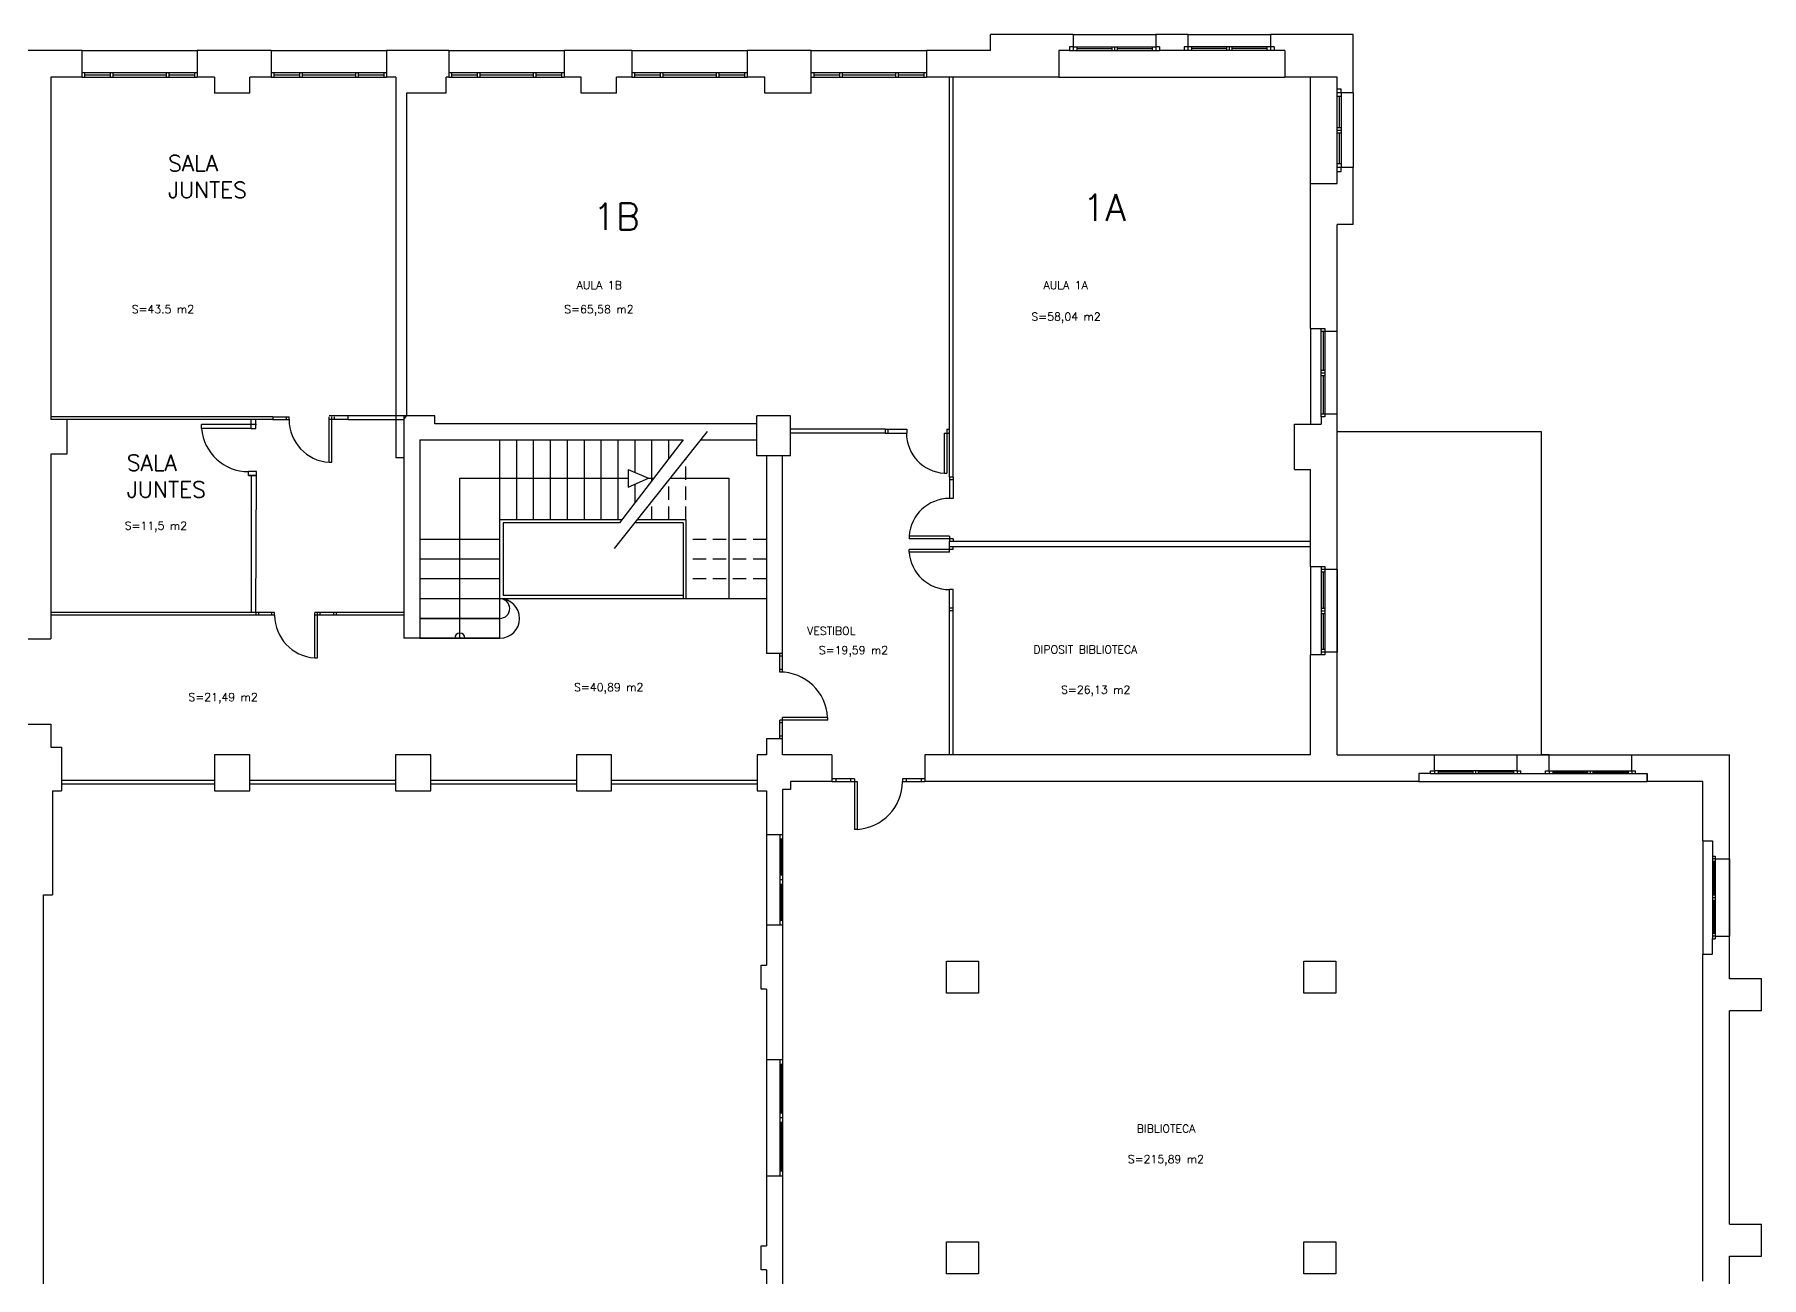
# Model space of a CAD drawing. Extents: x 188 to 272, y -39 to 198.
# Drawn here: x 239.59 to 271.95, y 46.9 to 70.2 of the extents above; entities that cross this region are included whole.
import ezdxf

# ---------------------------------------------------------------- set-up
doc = ezdxf.new("R2010")
doc.units = 0
doc.header["$MEASUREMENT"] = 0
doc.linetypes.add('RAYITAS', pattern=[0.375, 0.25, -0.125])
for name, color, linetype in [('ESCA', 4, 'CONTINUOUS'), ('MURO', 1, 'CONTINUOUS'), ('PUER', 5, 'CONTINUOUS'), ('SUP', 7, 'CONTINUOUS'), ('TABI', 3, 'CONTINUOUS'), ('TEXT', 7, 'CONTINUOUS'), ('VENT', 2, 'CONTINUOUS')]:
    doc.layers.add(name, color=color, linetype=linetype)
doc.styles.add('SIMPLEX', font='simplex.shx')
doc.styles.add('SIMPLEX8', font='simplex.shx')

msp = doc.modelspace()

# ---------------------------------------------------------------- linework, layer by layer
at = {"layer": 'ESCA'}
for p, q in [((248.306, 61.101), (248.306, 62.596)), ((248.623, 61.101), (248.623, 62.596)), ((248.94, 61.101), (248.94, 62.596)), ((249.256, 61.101), (249.256, 62.596)), ((249.573, 61.101), (249.573, 62.596)), ((249.89, 61.101), (249.89, 62.596)), ((250.207, 61.101), (250.207, 62.596)), ((252.189, 62.752), (250.45, 60.562)), ((250.524, 61.101), (250.524, 62.596)), ((251.741, 62.596), (250.546, 61.041)), ((250.841, 61.988), (250.841, 62.596)), ((251.157, 61.836), (251.157, 62.596)), ((251.474, 62.248), (251.474, 62.596)), ((247.556, 61.878), (250.714, 61.878)), ((247.556, 59.621), (247.556, 61.878)), ((247.556, 61.878), (250.714, 61.878)), ((247.556, 58.881), (247.556, 61.878)), ((250.714, 62.043, -3.5), (251.093, 61.878)), ((250.714, 62.043, -3.5), (250.714, 61.712, -3.5)), ((250.714, 61.712, -3.5), (251.093, 61.878)), ((251.093, 61.878), (251.189, 61.878)), ((251.495, 61.878), (252.596, 61.878)), ((252.596, 61.878), (252.596, 59.621)), ((252.596, 61.878), (252.596, 59.621)), ((250.841, 61.424), (250.841, 61.767)), ((250.592, 61.101), (248.306, 61.101)), ((248.306, 58.881), (248.306, 61.101)), ((250.592, 61.101), (248.306, 61.101)), ((248.366, 61.041), (248.366, 59.681)), ((250.546, 61.041), (248.366, 61.041)), ((251.741, 61.041), (250.83, 61.041)), ((251.791, 61.101), (250.878, 61.101)), ((251.801, 61.101), (250.878, 61.101)), ((251.741, 61.041), (251.741, 59.621)), ((251.791, 61.101), (251.791, 59.621)), ((248.306, 60.731), (246.806, 60.731)), ((248.306, 60.731), (246.806, 60.731)), ((248.306, 60.361), (246.806, 60.361)), ((248.306, 60.361), (246.806, 60.361)), ((248.306, 59.991), (246.806, 59.991)), ((248.306, 59.991), (246.806, 59.991)), ((248.306, 59.621), (246.806, 59.621)), ((253.301, 59.621), (246.806, 59.621)), ((248.306, 59.621), (246.806, 59.621)), ((248.306, 59.621), (246.806, 59.621)), ((251.741, 59.681), (248.366, 59.681)), ((246.806, 59.251), (248.306, 59.251)), ((248.306, 59.251), (246.806, 59.251)), ((246.806, 58.881), (248.306, 58.881)), ((248.306, 58.881), (246.806, 58.881)), ((242.961, 56.216), (240.091, 56.216)), ((242.961, 56.146), (240.091, 56.146)), ((246.351, 56.216), (243.621, 56.216)), ((246.351, 56.146), (243.621, 56.146)), ((249.741, 56.216), (247.011, 56.216)), ((249.741, 56.146), (247.011, 56.146)), ((253.131, 56.216), (250.401, 56.216)), ((253.131, 56.146), (250.401, 56.146))]:
    msp.add_line(p, q, dxfattribs=at)
at = {"layer": 'ESCA', "linetype": 'RAYITAS'}
for p, q in [((251.791, 61.101), (251.791, 62.251)), ((251.474, 61.101), (251.474, 61.852)), ((251.495, 61.878), (252.596, 61.878)), ((252.596, 61.878), (252.596, 59.621)), ((251.157, 61.101), (251.157, 61.453)), ((253.301, 60.731), (251.801, 60.731)), ((253.301, 60.361), (251.801, 60.361)), ((253.301, 59.991), (251.801, 59.991)), ((253.301, 59.621), (251.801, 59.621))]:
    msp.add_line(p, q, dxfattribs=at)
at = {"layer": 'ESCA'}
for centre, radius, start, end in [((248.306, 59.436), 0.185, 270, 90), ((248.306, 59.251), 0.37, 270, 90), ((247.556, 58.881), 0.0954, 0, 180)]:
    msp.add_arc(centre, radius, start, end, dxfattribs=at)
at = {"layer": 'MURO'}
for p, q in [((257.501, 69.896), (257.501, 70.196)), ((259.051, 70.196), (257.501, 70.196)), ((258.981, 69.966), (258.981, 69.896)), ((259.051, 69.966), (258.981, 69.966)), ((259.051, 70.196), (259.051, 69.966)), ((260.601, 70.196), (260.601, 69.966)), ((261.201, 70.196), (260.601, 70.196)), ((260.671, 69.966), (260.601, 69.966)), ((260.671, 69.966), (260.671, 69.896)), ((261.131, 69.966), (261.131, 69.896)), ((261.201, 69.966), (261.131, 69.966)), ((261.201, 70.196), (261.201, 69.966)), ((262.751, 70.196), (262.751, 69.966)), ((264.301, 70.196), (262.751, 70.196)), ((262.821, 69.966), (262.751, 69.966)), ((262.821, 69.966), (262.821, 69.896)), ((264.301, 69.101), (264.301, 70.196)), ((240.471, 69.896), (238.751, 69.896)), ((240.471, 69.896), (240.471, 69.396)), ((242.631, 69.896), (242.631, 69.396)), ((244.021, 69.896), (242.631, 69.896)), ((244.021, 69.896), (244.021, 69.396)), ((246.181, 69.896), (246.181, 69.396)), ((247.351, 69.896), (246.181, 69.896)), ((247.351, 69.896), (247.351, 69.396)), ((249.511, 69.896), (249.511, 69.396)), ((250.781, 69.896), (249.511, 69.896)), ((250.781, 69.896), (250.781, 69.396)), ((252.941, 69.896), (252.941, 69.396)), ((254.141, 69.896), (252.941, 69.896)), ((254.141, 69.096), (254.141, 69.896)), ((256.301, 69.896), (256.301, 69.396)), ((257.501, 69.896), (256.301, 69.896)), ((258.781, 69.896), (258.781, 69.396)), ((258.981, 69.896), (258.781, 69.896)), ((261.131, 69.896), (260.671, 69.896)), ((263.021, 69.896), (262.821, 69.896)), ((263.021, 69.896), (263.021, 69.396)), ((240.471, 69.396), (239.891, 69.396)), ((242.961, 69.396), (242.631, 69.396)), ((242.961, 69.396), (242.961, 69.096)), ((243.621, 69.096), (243.621, 69.396)), ((244.021, 69.396), (243.621, 69.396)), ((246.356, 69.396), (246.181, 69.396)), ((247.301, 69.096), (247.301, 69.396)), ((247.351, 69.396), (247.301, 69.396)), ((249.831, 69.396), (249.511, 69.396)), ((249.831, 69.096), (249.831, 69.396)), ((250.491, 69.096), (250.491, 69.396)), ((250.781, 69.396), (250.491, 69.396)), ((253.271, 69.396), (252.941, 69.396)), ((253.271, 69.096), (253.271, 69.396)), ((258.781, 69.396), (256.301, 69.396)), ((264.001, 69.396), (263.021, 69.396)), ((264.001, 69.176), (264.001, 69.396)), ((243.621, 69.096), (242.961, 69.096)), ((247.301, 69.096), (246.556, 69.096)), ((250.491, 69.096), (249.831, 69.096)), ((254.141, 69.096), (253.271, 69.096)), ((264.001, 69.176), (264.071, 69.176)), ((264.071, 69.101), (264.071, 69.176)), ((264.301, 69.101), (264.071, 69.101)), ((264.071, 67.626), (264.071, 67.701)), ((264.301, 67.701), (264.071, 67.701)), ((264.301, 66.636), (264.301, 67.701)), ((263.501, 67.406), (264.001, 67.406)), ((263.501, 64.683), (263.501, 67.406)), ((264.001, 67.406), (264.001, 67.626)), ((264.001, 67.626), (264.071, 67.626)), ((264.301, 66.636), (264.001, 66.636)), ((264.001, 64.628), (264.001, 66.636)), ((263.501, 64.683), (263.771, 64.683)), ((263.771, 64.683), (263.771, 64.628)), ((264.001, 64.628), (263.771, 64.628)), ((247.091, 63.046), (246.506, 63.046)), ((246.506, 63.046), (246.506, 58.881)), ((247.091, 62.896), (247.091, 63.046)), ((253.121, 62.896), (247.091, 62.896)), ((253.121, 62.296), (253.121, 63.046)), ((253.751, 63.046), (253.121, 63.046)), ((253.751, 62.296), (253.751, 63.046)), ((263.201, 62.891), (263.701, 62.891)), ((263.201, 62.041), (263.201, 62.891)), ((263.701, 63.028), (263.701, 62.891)), ((263.771, 63.028), (263.701, 63.028)), ((264.001, 63.078), (263.771, 63.078)), ((263.771, 63.078), (263.771, 63.028)), ((264.001, 56.696), (264.001, 63.078)), ((264.001, 62.746), (264.001, 62.946)), ((246.806, 62.596), (251.741, 62.596)), ((246.806, 62.596), (246.806, 58.881)), ((252.065, 62.596), (253.121, 62.596)), ((267.831, 62.746), (264.001, 62.746)), ((267.831, 56.696), (267.831, 62.746)), ((253.751, 62.296), (253.121, 62.296)), ((253.301, 62.296), (253.301, 58.596)), ((253.601, 58.596), (253.601, 62.296)), ((263.201, 62.041), (263.501, 62.041)), ((263.501, 60.226), (263.501, 62.041)), ((263.501, 60.226, -3.5), (263.771, 60.226, -3.5)), ((263.771, 60.226, -3.5), (263.771, 60.171, -3.5)), ((264.001, 60.171, -3.5), (263.771, 60.171, -3.5)), ((264.001, 60.171, -3.5), (264.001, 58.621, -3.5)), ((239.291, 58.871), (239.891, 58.871)), ((246.806, 58.881), (246.506, 58.881)), ((253.601, 58.596), (253.301, 58.596)), ((264.001, 58.621, -3.5), (263.771, 58.621, -3.5)), ((263.771, 58.621, -3.5), (263.771, 58.566, -3.5)), ((263.771, 58.566, -3.5), (263.501, 58.566, -3.5)), ((263.501, 56.696), (263.501, 58.566)), ((239.291, 57.271), (239.891, 57.271)), ((239.891, 57.271), (239.891, 56.841)), ((253.301, 56.996), (253.301, 56.696)), ((253.601, 56.996), (253.301, 56.996)), ((253.601, 56.696), (253.601, 56.996)), ((239.891, 56.841), (240.091, 56.841)), ((240.091, 56.841), (240.091, 56.021)), ((242.961, 56.696), (242.961, 56.021)), ((243.621, 56.696), (242.961, 56.696)), ((243.621, 56.021), (243.621, 56.696)), ((246.351, 56.696), (246.351, 56.021)), ((247.011, 56.696), (246.351, 56.696)), ((247.011, 56.021), (247.011, 56.696)), ((250.401, 56.696), (249.741, 56.696)), ((249.741, 56.696), (249.741, 56.021)), ((250.401, 56.696), (249.741, 56.696)), ((250.401, 56.021), (250.401, 56.696)), ((253.301, 56.696), (253.131, 56.696)), ((253.131, 56.696), (253.131, 56.021)), ((254.531, 56.696), (253.601, 56.696)), ((254.531, 56.696), (254.531, 56.196)), ((256.271, 56.696), (256.271, 56.196)), ((263.501, 56.696), (256.271, 56.696)), ((264.001, 56.696), (265.821, 56.696)), ((265.821, 56.396), (265.821, 56.696)), ((267.371, 56.696), (267.971, 56.696)), ((267.371, 56.396), (267.371, 56.696)), ((267.971, 56.696), (267.831, 56.696)), ((267.971, 56.396), (267.971, 56.696)), ((269.521, 56.696), (271.351, 56.696)), ((269.521, 56.396), (269.521, 56.696)), ((271.351, 52.496), (271.351, 56.696)), ((265.531, 56.346), (265.531, 56.196)), ((265.751, 56.346), (265.531, 56.346)), ((265.751, 56.346), (265.751, 56.396)), ((267.441, 56.346), (267.441, 56.396)), ((267.441, 56.346), (267.901, 56.346)), ((267.901, 56.346), (267.901, 56.396)), ((269.591, 56.346), (269.591, 56.396)), ((269.811, 56.196), (269.811, 56.346)), ((269.811, 56.346), (269.811, 56.196)), ((269.811, 56.346), (269.811, 56.196)), ((239.921, 56.021), (239.921, 54.071)), ((239.921, 56.021), (239.961, 56.021)), ((239.921, 56.021), (240.091, 56.021)), ((242.961, 56.021), (243.621, 56.021)), ((246.351, 56.021), (247.011, 56.021)), ((249.741, 56.021), (250.401, 56.021)), ((249.741, 56.021), (250.401, 56.021)), ((253.131, 56.021), (253.301, 56.021)), ((253.301, 56.021), (253.301, 55.196)), ((253.751, 56.046), (253.601, 56.046)), ((253.601, 56.046), (253.601, 55.196)), ((254.531, 56.196), (253.751, 56.196)), ((253.751, 56.196), (253.751, 56.046)), ((265.531, 56.196), (256.271, 56.196)), ((270.851, 56.196), (269.811, 56.196)), ((270.851, 55.081), (270.851, 56.196)), ((253.601, 55.196), (253.301, 55.196)), ((270.851, 55.081), (271.031, 55.081)), ((271.031, 55.081), (271.031, 54.791)), ((239.751, 54.071), (239.921, 54.071)), ((239.751, 54.071), (239.851, 54.071)), ((239.751, 43.771), (239.751, 54.071)), ((253.301, 53.506), (253.601, 53.506)), ((253.301, 53.506), (253.301, 52.751)), ((253.601, 53.506), (253.601, 50.986)), ((271.031, 52.961), (271.031, 53.251)), ((256.676, 52.226), (256.676, 52.826)), ((256.676, 52.826), (257.276, 52.826)), ((257.276, 52.826), (257.276, 52.226)), ((263.376, 52.226), (263.376, 52.826)), ((263.376, 52.826), (263.976, 52.826)), ((263.976, 52.826), (263.976, 52.226)), ((270.851, 52.961), (271.031, 52.961)), ((270.851, 46.831), (270.851, 52.961)), ((253.201, 52.751), (253.301, 52.751)), ((271.951, 52.496), (271.351, 52.496)), ((271.951, 51.896), (271.951, 52.496)), ((253.301, 52.301), (253.301, 47.491)), ((257.276, 52.226), (256.676, 52.226)), ((263.976, 52.226), (263.376, 52.226)), ((271.351, 47.896), (271.351, 51.896)), ((271.951, 51.896), (271.351, 51.896)), ((253.301, 50.986), (253.601, 50.986)), ((253.301, 48.806), (253.601, 48.806)), ((253.601, 48.806), (253.601, 46.286)), ((271.351, 47.896), (271.951, 47.896)), ((271.951, 47.296), (271.951, 47.896)), ((256.676, 46.966), (256.676, 47.566)), ((256.676, 47.566), (257.276, 47.566)), ((257.276, 47.566), (257.276, 46.966)), ((263.376, 46.968), (263.376, 47.566)), ((263.376, 47.566), (263.976, 47.566)), ((263.976, 47.566), (263.976, 46.966)), ((271.351, 47.296), (271.951, 47.296)), ((271.351, 46.496), (271.351, 47.296)), ((253.301, 47.041), (253.301, 46.286)), ((257.276, 46.966), (256.676, 46.966)), ((263.376, 46.966), (263.376, 46.968)), ((263.976, 46.966), (263.376, 46.966))]:
    msp.add_line(p, q, dxfattribs=at)
at = {"layer": 'MURO', "color": 1}
for p, q in [((239.891, 69.396), (239.891, 62.981)), ((240.191, 62.981), (239.891, 62.981)), ((240.191, 62.981), (240.191, 62.331)), ((239.891, 62.331), (239.891, 58.871)), ((240.191, 62.331), (239.891, 62.331)), ((265.751, 56.396), (265.821, 56.396)), ((267.371, 56.396), (267.441, 56.396)), ((267.901, 56.396), (267.971, 56.396)), ((269.521, 56.396), (269.591, 56.396)), ((269.591, 56.346), (269.811, 56.346)), ((271.031, 54.796), (271.081, 54.796)), ((271.081, 54.796), (271.081, 54.746)), ((271.081, 54.746), (271.351, 54.746)), ((271.031, 53.246), (271.081, 53.246)), ((271.081, 53.296), (271.081, 53.246)), ((271.081, 53.296), (271.351, 53.296)), ((253.201, 52.301), (253.201, 52.751)), ((253.301, 52.301), (253.201, 52.301)), ((253.201, 47.041), (253.201, 47.491)), ((253.201, 47.491), (253.301, 47.491)), ((253.301, 47.041), (253.201, 47.041))]:
    msp.add_line(p, q, dxfattribs=at)
at = {"layer": 'MURO', "color": 3}
for p, q in [((243.736, 63.027), (239.891, 63.027)), ((243.736, 62.977), (240.191, 62.977)), ((243.643, 62.812), (243.643, 62.977)), ((243.643, 62.812), (243.733, 62.812)), ((243.733, 62.812), (243.733, 62.977)), ((244.055, 63.027), (243.736, 63.027)), ((244.055, 62.977), (243.736, 62.977)), ((244.055, 63.027), (244.055, 62.977)), ((246.556, 63.046), (245.464, 63.046)), ((245.464, 62.981), (245.464, 63.046)), ((245.464, 62.981), (246.506, 62.981)), ((245.464, 62.981), (245.464, 62.981)), ((246.506, 62.981), (246.556, 63.046)), ((246.506, 62.261), (246.356, 62.261)), ((243.595, 61.928), (243.733, 61.928)), ((243.643, 61.928), (243.643, 59.361)), ((243.736, 59.361), (243.743, 61.928))]:
    msp.add_line(p, q, dxfattribs=at)
at = {"layer": 'MURO', "color": 5}
for p, q in [((244.055, 63.027), (244.355, 63.027)), ((244.055, 62.977), (244.355, 62.977)), ((245.464, 63.046), (245.105, 63.046)), ((245.464, 62.981), (245.105, 62.981))]:
    msp.add_line(p, q, dxfattribs=at)
at = {"layer": 'PUER'}
for p, q in [((242.712, 62.812), (242.712, 62.885)), ((243.743, 62.885), (242.712, 62.885)), ((243.643, 62.812), (242.715, 62.812)), ((245.105, 62.179), (245.105, 63.027)), ((245.155, 62.177), (245.155, 63.027)), ((245.455, 63.027), (245.455, 62.977)), ((255.531, 62.796), (255.931, 62.796)), ((255.581, 62.796), (255.581, 62.726)), ((255.931, 62.796), (255.931, 62.726)), ((256.681, 62.796), (256.731, 62.796)), ((256.681, 62.796), (256.681, 61.973)), ((255.531, 62.726), (255.931, 62.726)), ((256.631, 62.726), (256.731, 62.726)), ((256.631, 62.726), (256.631, 61.973)), ((245.105, 62.179), (245.155, 62.179)), ((243.595, 61.928), (243.595, 62.002)), ((243.743, 62.002), (243.595, 62.002)), ((243.743, 61.928), (243.595, 61.928)), ((243.743, 61.928), (243.743, 62.002)), ((256.631, 61.973), (256.681, 61.973)), ((256.731, 61.896), (256.731, 61.496)), ((256.801, 61.846), (256.731, 61.846)), ((256.801, 61.896), (256.801, 61.496)), ((256.801, 61.496), (256.731, 61.496)), ((256.801, 60.546), (255.977, 60.546)), ((256.731, 60.796), (255.979, 60.796)), ((255.979, 60.796), (255.979, 60.746)), ((256.801, 60.746), (255.979, 60.746)), ((255.979, 60.496), (255.979, 60.546)), ((256.731, 60.796), (256.731, 60.696)), ((256.731, 60.496), (256.731, 60.596)), ((256.801, 60.746), (256.801, 60.696)), ((256.801, 60.546), (256.801, 60.596)), ((256.731, 60.496), (255.979, 60.496)), ((256.731, 59.396), (256.731, 59.796)), ((256.801, 59.796), (256.731, 59.796)), ((256.801, 59.396), (256.801, 59.796)), ((243.786, 59.361), (243.786, 59.311)), ((244.036, 59.311), (244.036, 59.361)), ((244.086, 59.311), (244.086, 59.361)), ((244.836, 58.512), (244.836, 59.361)), ((244.886, 58.511), (244.886, 59.361)), ((244.936, 59.311), (244.936, 59.361)), ((245.186, 59.361), (245.186, 59.311)), ((256.801, 59.446), (256.731, 59.446)), ((253.551, 58.246), (253.551, 58.596)), ((253.601, 58.246), (253.601, 58.596)), ((244.836, 58.512), (244.886, 58.512)), ((253.601, 58.546), (253.551, 58.546)), ((253.601, 58.296), (253.551, 58.296)), ((253.601, 58.246), (253.551, 58.246)), ((253.551, 56.996), (253.551, 57.346)), ((254.451, 57.346), (253.551, 57.346)), ((253.601, 57.296), (253.551, 57.296)), ((253.601, 56.996), (253.601, 57.396)), ((254.45, 57.396), (253.601, 57.396)), ((254.45, 57.396), (254.45, 57.346)), ((253.601, 57.046), (253.551, 57.046)), ((254.951, 56.246), (254.531, 56.246)), ((254.531, 56.196), (255.001, 56.196)), ((254.601, 56.246), (254.601, 56.196)), ((254.881, 56.246), (254.881, 56.196)), ((254.951, 56.246), (254.951, 55.297)), ((255.001, 56.196), (255.001, 55.297)), ((256.271, 56.246), (255.851, 56.246)), ((255.851, 56.246), (255.851, 56.196)), ((255.851, 56.196), (256.271, 56.196)), ((255.921, 56.246), (255.921, 56.196)), ((256.201, 56.246), (256.201, 56.196)), ((255.001, 55.297), (254.951, 55.297))]:
    msp.add_line(p, q, dxfattribs=at)
at = {"layer": 'PUER', "color": 5}
for p, q in [((244.055, 63.027), (244.055, 62.977)), ((244.305, 62.977), (244.305, 63.027)), ((244.355, 62.977), (244.355, 63.027)), ((245.205, 62.977), (245.205, 63.027)), ((244.086, 59.361), (243.736, 59.361)), ((244.086, 59.311), (243.736, 59.311)), ((245.236, 59.361), (244.836, 59.361)), ((245.236, 59.311), (244.836, 59.311))]:
    msp.add_line(p, q, dxfattribs=at)
at = {"layer": 'PUER'}
for centre, radius, start, end in [((243.595, 62.885), 0.883, 184.7802, 270), ((245.155, 62.977), 0.8, 180, 266.4167), ((256.681, 62.726), 0.754, 180, 266.1974), ((256.731, 60.746), 0.754, 90, 176.1974), ((256.731, 60.546), 0.754, 183.8026, 270), ((244.886, 59.311), 0.8, 180, 266.4167), ((253.551, 57.346), 0.9, 3.1847, 90), ((254.951, 56.196), 0.9, 273.1847, 0)]:
    msp.add_arc(centre, radius, start, end, dxfattribs=at)
at = {"layer": 'TABI'}
for p, q in [((246.356, 69.396), (246.356, 62.261)), ((256.731, 61.896), (256.731, 69.396)), ((256.801, 61.896), (256.801, 69.396)), ((246.556, 69.096), (246.556, 63.046)), ((255.531, 62.796), (253.751, 62.796)), ((255.531, 62.796), (255.531, 62.726)), ((255.531, 62.726), (253.751, 62.726)), ((256.801, 61.896), (256.731, 61.896)), ((256.731, 60.596), (256.731, 60.696)), ((263.501, 60.696), (256.731, 60.696)), ((263.501, 60.596), (256.731, 60.596)), ((243.736, 59.361), (243.736, 59.311)), ((245.236, 59.361), (245.236, 59.311)), ((256.801, 59.396), (256.731, 59.396)), ((256.731, 56.696), (256.731, 59.396)), ((256.801, 56.696), (256.801, 59.396))]:
    msp.add_line(p, q, dxfattribs=at)
at = {"layer": 'TABI', "color": 3}
for p, q in [((243.736, 59.361), (239.891, 59.361)), ((243.736, 59.311), (239.891, 59.311)), ((246.506, 59.361), (245.236, 59.361)), ((246.506, 59.311), (245.236, 59.311))]:
    msp.add_line(p, q, dxfattribs=at)
at = {"layer": 'VENT'}
for p, q in [((259.051, 70.196), (260.601, 70.196)), ((259.051, 69.966), (260.601, 69.966)), ((259.051, 69.966), (259.051, 69.896)), ((259.121, 69.966), (259.121, 69.896)), ((259.121, 69.931), (259.776, 69.931)), ((259.776, 69.966), (259.776, 69.896)), ((259.826, 69.966), (259.826, 69.896)), ((259.876, 69.966), (259.876, 69.896)), ((259.876, 69.931), (260.531, 69.931)), ((260.531, 69.966), (260.531, 69.896)), ((260.601, 69.966), (260.601, 69.896)), ((261.201, 70.196), (262.751, 70.196)), ((262.751, 69.966), (261.201, 69.966)), ((261.201, 69.966), (261.201, 69.896)), ((261.271, 69.966), (261.271, 69.896)), ((261.926, 69.931), (261.271, 69.931)), ((261.926, 69.966), (261.926, 69.896)), ((261.976, 69.966), (261.976, 69.896)), ((262.026, 69.966), (262.026, 69.896)), ((262.681, 69.931), (262.026, 69.931)), ((262.681, 69.966), (262.681, 69.896)), ((262.751, 69.966), (262.751, 69.896)), ((240.471, 69.896), (242.631, 69.896)), ((244.021, 69.896), (246.181, 69.896)), ((247.351, 69.896), (249.511, 69.896)), ((250.781, 69.896), (252.941, 69.896)), ((254.141, 69.896), (256.301, 69.896)), ((258.981, 69.896), (260.671, 69.896)), ((262.821, 69.896), (261.131, 69.896)), ((240.471, 69.396), (242.631, 69.396)), ((240.521, 69.486), (240.521, 69.396)), ((240.521, 69.441), (241.001, 69.441)), ((241.001, 69.486), (241.001, 69.396)), ((241.051, 69.486), (241.051, 69.396)), ((241.051, 69.441), (242.051, 69.441)), ((242.051, 69.486), (242.051, 69.396)), ((242.101, 69.486), (242.101, 69.396)), ((242.101, 69.441), (242.581, 69.441)), ((242.581, 69.486), (242.581, 69.396)), ((244.021, 69.396), (246.181, 69.396)), ((244.071, 69.486), (244.071, 69.396)), ((244.071, 69.441), (244.551, 69.441)), ((244.551, 69.486), (244.551, 69.396)), ((244.601, 69.486), (244.601, 69.396)), ((244.601, 69.441), (245.601, 69.441)), ((245.601, 69.486), (245.601, 69.396)), ((245.651, 69.486), (245.651, 69.396)), ((245.651, 69.441), (246.131, 69.441)), ((246.131, 69.486), (246.131, 69.396)), ((247.351, 69.396), (249.511, 69.396)), ((247.401, 69.486), (247.401, 69.396)), ((247.401, 69.441), (247.881, 69.441)), ((247.881, 69.486), (247.881, 69.396)), ((247.931, 69.486), (247.931, 69.396)), ((247.931, 69.441), (248.931, 69.441)), ((248.931, 69.486), (248.931, 69.396)), ((248.981, 69.486), (248.981, 69.396)), ((248.981, 69.441), (249.461, 69.441)), ((249.461, 69.486), (249.461, 69.396)), ((250.781, 69.396), (252.941, 69.396)), ((250.831, 69.486), (250.831, 69.396)), ((250.831, 69.441), (251.311, 69.441)), ((251.311, 69.486), (251.311, 69.396)), ((251.361, 69.486), (251.361, 69.396)), ((251.361, 69.441), (252.361, 69.441)), ((252.361, 69.486), (252.361, 69.396)), ((252.411, 69.486), (252.411, 69.396)), ((252.411, 69.441), (252.891, 69.441)), ((252.891, 69.486), (252.891, 69.396)), ((254.141, 69.396), (256.301, 69.396)), ((254.191, 69.486), (254.191, 69.396)), ((254.191, 69.441), (254.671, 69.441)), ((254.671, 69.486), (254.671, 69.396)), ((254.721, 69.486), (254.721, 69.396)), ((254.721, 69.441), (255.721, 69.441)), ((255.721, 69.486), (255.721, 69.396)), ((255.771, 69.486), (255.771, 69.396)), ((255.771, 69.441), (256.251, 69.441)), ((256.251, 69.486), (256.251, 69.396)), ((258.781, 69.396), (263.021, 69.396)), ((263.501, 67.406), (263.501, 69.396)), ((264.001, 67.626), (264.001, 69.176)), ((264.071, 69.101), (264.001, 69.101)), ((264.071, 69.031), (264.001, 69.031)), ((264.036, 69.031), (264.036, 68.451)), ((264.071, 69.101), (264.071, 67.701)), ((264.301, 69.101), (264.301, 67.701)), ((264.001, 68.451), (264.071, 68.451)), ((264.001, 68.401), (264.071, 68.401)), ((264.001, 68.351), (264.071, 68.351)), ((264.036, 68.351), (264.036, 67.771)), ((264.071, 67.771), (264.001, 67.771)), ((264.071, 67.701), (264.001, 67.701)), ((263.501, 64.683), (263.501, 62.891)), ((263.701, 63.028), (263.701, 64.683)), ((263.771, 64.628), (263.701, 64.628)), ((263.736, 64.628), (263.736, 63.905)), ((263.771, 64.628), (263.771, 63.078)), ((264.001, 63.078), (264.001, 64.628)), ((263.701, 63.905), (263.771, 63.905)), ((263.701, 63.905), (263.771, 63.905)), ((263.701, 63.855), (263.771, 63.855)), ((263.701, 63.805), (263.771, 63.805)), ((263.736, 63.805), (263.736, 63.078)), ((263.771, 63.078), (263.701, 63.078)), ((263.501, 60.226, -3.5), (263.501, 58.566, -3.5)), ((263.701, 60.226, -3.5), (263.701, 58.566, -3.5)), ((263.771, 60.171, -3.5), (263.701, 60.171, -3.5)), ((263.771, 60.121, -3.5), (263.701, 60.121, -3.5)), ((263.736, 60.121, -3.5), (263.736, 59.446, -3.5)), ((263.771, 60.171, -3.5), (263.771, 58.621, -3.5)), ((263.701, 59.446, -3.5), (263.771, 59.446, -3.5)), ((263.701, 59.396, -3.5), (263.771, 59.396, -3.5)), ((263.701, 59.346, -3.5), (263.771, 59.346, -3.5)), ((263.736, 59.346, -3.5), (263.736, 58.671, -3.5)), ((263.771, 58.671, -3.5), (263.701, 58.671, -3.5)), ((263.771, 58.621, -3.5), (263.701, 58.621, -3.5)), ((265.821, 56.696), (267.371, 56.696)), ((267.971, 56.696), (269.521, 56.696)), ((267.371, 56.396), (265.821, 56.396)), ((265.821, 56.396), (265.821, 56.346)), ((265.891, 56.396), (265.891, 56.346)), ((266.546, 56.371), (265.891, 56.371)), ((266.546, 56.346), (266.546, 56.396)), ((266.596, 56.346), (266.596, 56.396)), ((266.646, 56.346), (266.646, 56.396)), ((267.301, 56.371), (266.646, 56.371)), ((267.301, 56.396), (267.301, 56.346)), ((267.371, 56.396), (267.371, 56.396)), ((267.371, 56.396), (267.371, 56.346)), ((267.901, 56.346), (269.591, 56.346)), ((267.901, 56.346), (267.901, 56.346)), ((267.971, 56.396), (269.521, 56.396)), ((267.971, 56.396), (267.971, 56.346)), ((267.971, 56.396), (267.971, 56.396)), ((268.041, 56.396), (268.041, 56.346)), ((268.041, 56.371), (268.696, 56.371)), ((268.696, 56.346), (268.696, 56.396)), ((268.746, 56.346), (268.746, 56.396)), ((268.796, 56.346), (268.796, 56.396)), ((268.796, 56.371), (269.451, 56.371)), ((269.451, 56.396), (269.451, 56.346)), ((269.521, 56.396), (269.521, 56.346)), ((265.531, 56.196), (269.811, 56.196)), ((253.301, 55.196), (253.301, 53.506)), ((253.551, 55.196), (253.551, 53.506)), ((253.601, 55.111), (253.551, 55.111)), ((253.576, 55.111), (253.576, 54.441)), ((253.601, 55.196), (253.601, 53.506)), ((253.601, 55.196), (253.601, 53.506)), ((270.851, 55.081), (270.851, 52.961)), ((271.031, 54.796), (271.031, 53.246)), ((271.081, 54.746), (271.031, 54.746)), ((271.081, 54.746), (271.081, 53.296)), ((271.351, 54.746), (271.351, 53.296)), ((253.601, 54.441), (253.551, 54.441)), ((271.081, 54.696), (271.031, 54.696)), ((271.056, 54.696), (271.056, 54.071)), ((253.601, 54.351), (253.551, 54.351)), ((253.601, 54.261), (253.551, 54.261)), ((253.576, 54.261), (253.576, 53.591)), ((271.031, 54.071), (271.081, 54.071)), ((271.031, 54.021), (271.081, 54.021)), ((271.031, 53.971), (271.081, 53.971)), ((271.056, 53.971), (271.056, 53.346)), ((253.601, 53.591), (253.551, 53.591)), ((271.081, 53.346), (271.031, 53.346)), ((271.081, 53.296), (271.031, 53.296)), ((253.551, 50.986), (253.551, 48.806)), ((253.551, 50.896), (253.601, 50.896)), ((253.576, 50.896), (253.576, 49.986)), ((253.601, 50.986), (253.601, 48.806)), ((253.551, 49.986), (253.601, 49.986)), ((253.551, 49.896), (253.601, 49.896)), ((253.551, 49.806), (253.601, 49.806)), ((253.576, 49.806), (253.576, 48.896)), ((253.551, 48.896), (253.601, 48.896))]:
    msp.add_line(p, q, dxfattribs=at)
at = {"layer": 'VENT', "color": 2}
for p, q in [((240.471, 69.486), (242.631, 69.486)), ((244.021, 69.486), (246.181, 69.486)), ((247.351, 69.486), (249.511, 69.486)), ((250.781, 69.486), (252.941, 69.486)), ((254.141, 69.486), (256.301, 69.486)), ((265.751, 56.346), (267.441, 56.346))]:
    msp.add_line(p, q, dxfattribs=at)

# ---------------------------------------------------------------- texts
at = {"layer": 'SUP', "style": 'SIMPLEX8'}
for s, p in [('S=43.5 m2', (241.406, 64.972)), ('S=65,58 m2', (249.513, 64.972)), ('S=58,04 m2', (258.269, 64.833)), ('S=11,5 m2', (241.275, 60.914)), ('S=19,59 m2', (254.285, 58.581)), ('S=40,89 m2', (249.698, 57.887)), ('S=26,13 m2', (258.825, 57.84)), ('S=21,49 m2', (242.471, 57.701)), ('S=215,89 m2', (260.076, 49.041))]:
    msp.add_text(s, height=0.15, dxfattribs=at).set_placement(p)
at = {"layer": 'TEXT', "style": 'SIMPLEX8'}
for s, p in [('AULA 1B', (249.746, 65.423)), ('AULA 1A', (258.496, 65.423)), ('VESTIBOL', (254.066, 58.943)), ('DIPOSIT BIBLIOTECA', (258.306, 58.593)), ('BIBLIOTECA', (260.243, 49.613))]:
    msp.add_text(s, height=0.15, dxfattribs=at).set_placement(p)
at = {"layer": 'TEXT', "color": 4, "width": 2.1036, "attachment_point": 1, "style": 'SIMPLEX'}
for s, insert, char_height in [('\\pt0.3;SALA\\PJUNTES', (242.089, 67.932), 0.3), ('\\pt0.5;1B', (250.051, 67.032), 0.5), ('\\pt0.5;1A', (259.229, 67.203), 0.5), ('\\pt0.3;SALA\\PJUNTES', (241.317, 62.319), 0.3)]:
    msp.add_mtext(s, dxfattribs=dict(at, insert=insert, char_height=char_height))

doc.saveas('drawing.dxf')
